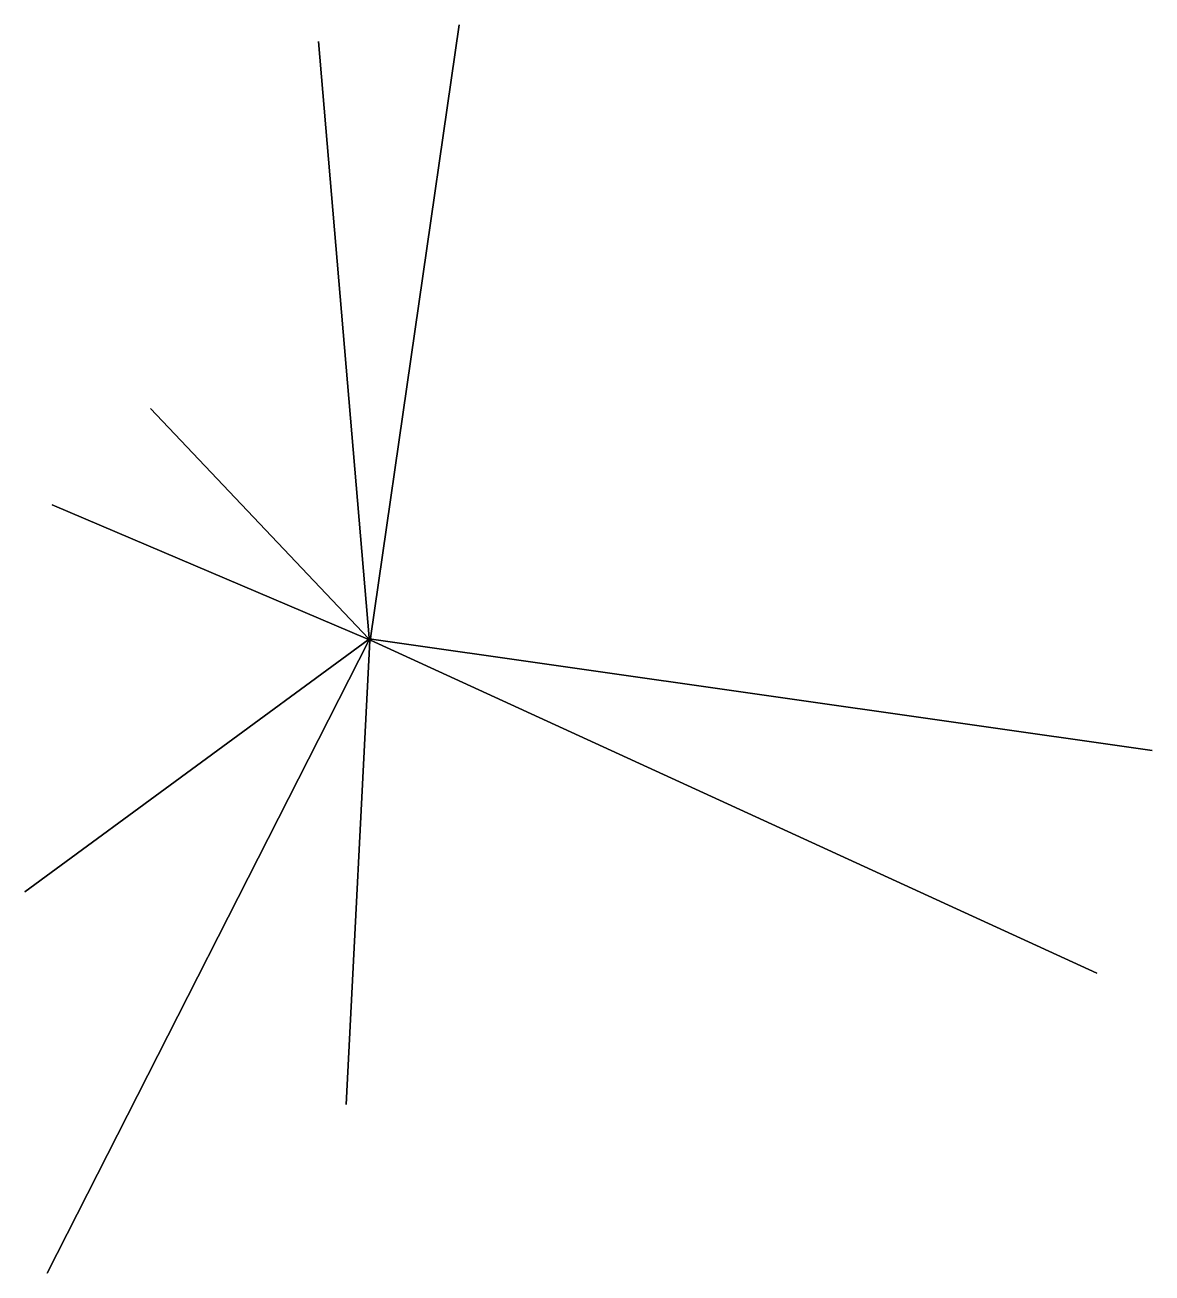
# Model space of a CAD drawing. Header units: millimetres. Extents: x 134528 to 165167, y -1607 to 32309.
import ezdxf

# ---------------------------------------------------------------- set-up
doc = ezdxf.new("R2010")
doc.units = ezdxf.units.MM
doc.header["$PDMODE"] = 35
doc.header["$PDSIZE"] = 5

msp = doc.modelspace()

# ---------------------------------------------------------------- linework, layer by layer
at = {"color": 5}
for points in [[(143917, 15643), (146336, 32309)], [(143884, 15654), (142507, 31858)], [(143867, 15632), (137937, 21886)], [(143853, 15618), (135269, 19265)], [(143857, 15603), (134528, 8753)], [(143853, 15618), (143867, 15632)], [(143857, 15603), (143853, 15618)], [(143863, 15601), (143857, 15603)], [(143863, 15601), (143883, 15611)], [(143873, 15632), (143867, 15632)], [(143873, 15632), (143884, 15654)], [(143883, 15620), (143873, 15632)], [(143904, 15631), (143883, 15620)], [(143883, 15620), (143883, 15611)], [(143883, 15611), (143889, 15605)], [(143905, 15634), (143884, 15654)], [(143888, 15586), (143889, 15605)], [(143911, 15606), (143889, 15605)], [(143905, 15634), (143904, 15631)], [(143904, 15631), (143915, 15613)], [(143905, 15634), (143917, 15643)], [(143915, 15613), (143911, 15606)], [(143911, 15606), (143917, 15587)], [(143949, 15621), (143915, 15613)], [(143949, 15621), (143917, 15643)], [(143949, 15621), (165167, 12589)], [(143874, 15579), (135135, -1607)], [(143901, 15580), (143263, 2973)], [(143874, 15579), (143863, 15601)], [(143874, 15579), (143888, 15586)], [(143901, 15580), (143888, 15586)], [(143901, 15580), (143917, 15587)], [(143917, 15587), (163667, 6545)]]:
    msp.add_lwpolyline(points, close=True, dxfattribs=at)
at = {"ltscale": 100}
for p in [(143841, 15609), (143851, 15633), (143866, 15647), (143867, 15616), (143889, 15636), (143899, 15615), (143902, 15650), (143920, 15628), (143927, 15603), (143933, 15646), (143858, 15586), (143877, 15596), (143889, 15571), (143900, 15595), (143911, 15570)]:
    msp.add_point(p, dxfattribs=at)

doc.saveas('drawing.dxf')
